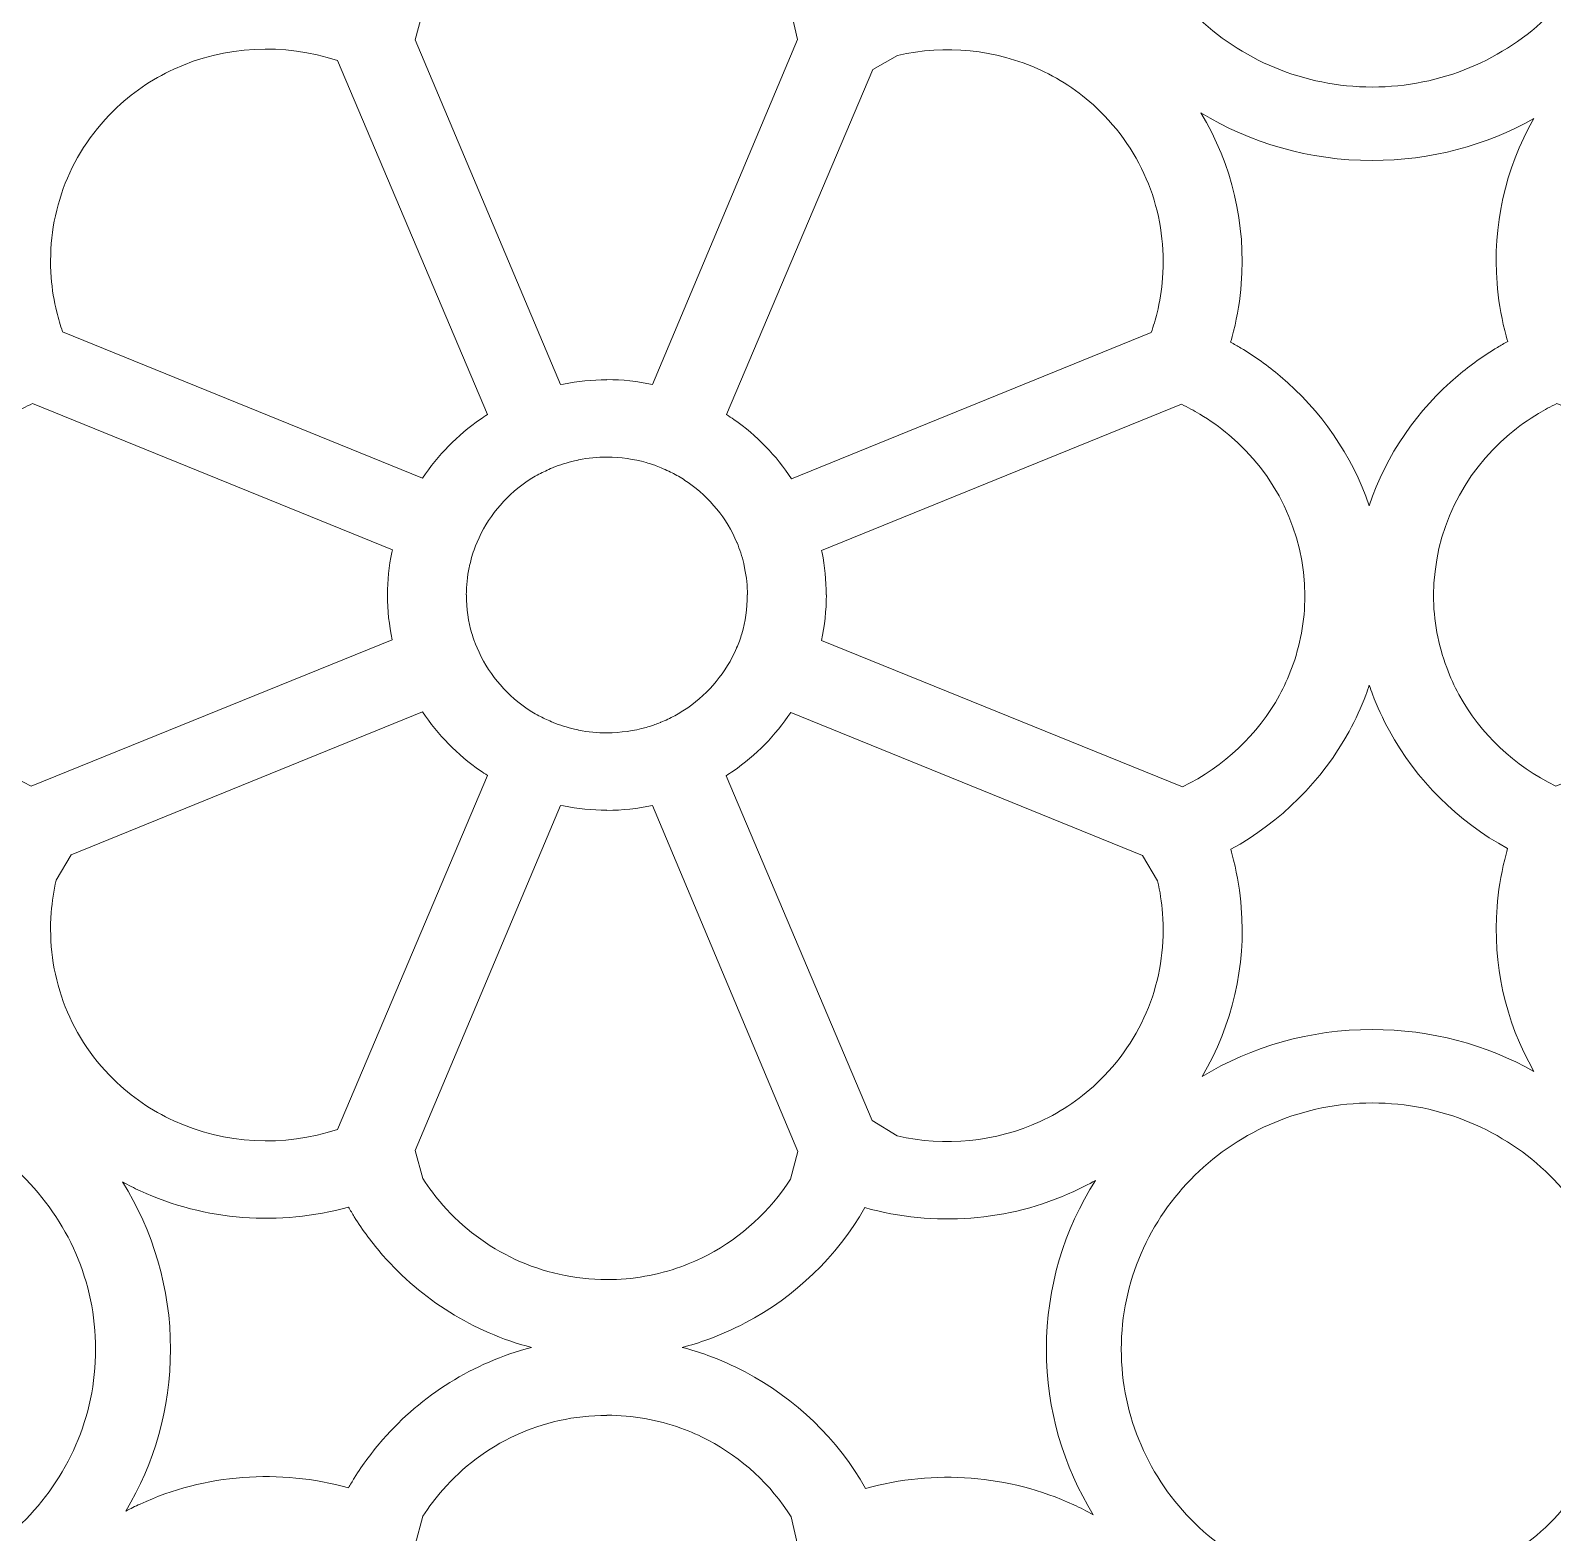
# Model space of a CAD drawing. Header units: millimetres. Extents: x -1200 to 1200, y -590 to 590.
# Drawn here: x 48.3 to 446.9, y -245.5 to 147.8 of the extents above; entities that cross this region are included whole.
import ezdxf

# ---------------------------------------------------------------- set-up
doc = ezdxf.new("R2010")
doc.units = ezdxf.units.MM
doc.header["$MEASUREMENT"] = 0
doc.layers.add('Layer 1', color=7, linetype='Continuous')

msp = doc.modelspace()

# ---------------------------------------------------------------- linework, layer by layer
at = {"layer": 'Layer 1', "color": 250, "lineweight": 20}
for points, knots in [([(65.3679, 197.4374), (65.3679, 197.4374), (65.3679, 197.4398), (65.3679, 197.4398), (65.3679, 197.4398), (65.4062, 197.4398), (65.4062, 197.4398), (65.4058, 215.2064), (58.037, 231.3192), (46.1269, 243.004), (34.2178, 254.6881), (17.7963, 261.9169), (-0.3109, 261.9179), (-0.3109, 261.9179), (-0.3109, 261.8803), (-0.3109, 261.8803), (-0.3109, 261.8803), (-0.3161, 261.8803), (-0.3161, 261.8803), (-0.3161, 261.8803), (-0.3185, 261.8803), (-0.3185, 261.8803), (-0.3185, 261.8803), (-0.3185, 261.9179), (-0.3185, 261.9179), (-18.4271, 261.9176), (-34.8506, 254.6881), (-46.7604, 243.0026), (-58.6692, 231.3182), (-66.0374, 215.2071), (-66.0384, 197.4425), (-66.0384, 197.4425), (-66, 197.4425), (-66, 197.4425), (-66, 197.4425), (-66, 197.4374), (-66, 197.4374), (-66, 197.4374), (-66, 197.435), (-66, 197.435), (-66, 197.435), (-66.0384, 197.435), (-66.0384, 197.435), (-66.0381, 179.6687), (-58.6692, 163.5558), (-46.7587, 151.871), (-34.8496, 140.1874), (-18.4281, 132.9585), (-0.3213, 132.9575), (-0.3213, 132.9575), (-0.3213, 132.9951), (-0.3213, 132.9951), (-0.3213, 132.9951), (-0.3161, 132.9951), (-0.3161, 132.9951), (-0.3161, 132.9951), (-0.3137, 132.9951), (-0.3137, 132.9951), (-0.3137, 132.9951), (-0.3137, 132.9575), (-0.3137, 132.9575), (17.7952, 132.9578), (34.2185, 140.1874), (46.1286, 151.8724), (58.0377, 163.5568), (65.4051, 179.6676), (65.4062, 197.4322), (65.4062, 197.4322), (65.3679, 197.4322), (65.3679, 197.4322), (65.3679, 197.4322), (65.3679, 197.4374), (65.3679, 197.4374)], [0, 0, 0, 0, 0.04166667, 0.04166667, 0.04166667, 0.08333333, 0.08333333, 0.08333333, 0.125, 0.125, 0.125, 0.16666667, 0.16666667, 0.16666667, 0.20833333, 0.20833333, 0.20833333, 0.25, 0.25, 0.25, 0.29166667, 0.29166667, 0.29166667, 0.33333333, 0.33333333, 0.33333333, 0.375, 0.375, 0.375, 0.41666667, 0.41666667, 0.41666667, 0.45833333, 0.45833333, 0.45833333, 0.5, 0.5, 0.5, 0.54166667, 0.54166667, 0.54166667, 0.58333333, 0.58333333, 0.58333333, 0.625, 0.625, 0.625, 0.66666667, 0.66666667, 0.66666667, 0.70833333, 0.70833333, 0.70833333, 0.75, 0.75, 0.75, 0.79166667, 0.79166667, 0.79166667, 0.83333333, 0.83333333, 0.83333333, 0.875, 0.875, 0.875, 0.91666667, 0.91666667, 0.91666667, 0.95833333, 0.95833333, 0.95833333, 1, 1, 1, 1]), ([(465.3695, 197.4374), (465.3695, 197.4374), (465.3695, 197.4398), (465.3695, 197.4398), (465.3695, 197.4398), (465.4078, 197.4398), (465.4078, 197.4398), (465.4075, 215.2064), (458.0387, 231.3192), (446.1285, 243.004), (434.2194, 254.6881), (417.7979, 261.9169), (399.6908, 261.9179), (399.6908, 261.9179), (399.6908, 261.8803), (399.6908, 261.8803), (399.6908, 261.8803), (399.6855, 261.8803), (399.6855, 261.8803), (399.6855, 261.8803), (399.6831, 261.8803), (399.6831, 261.8803), (399.6831, 261.8803), (399.6831, 261.9179), (399.6831, 261.9179), (381.5746, 261.9176), (365.151, 254.6881), (353.2412, 243.0026), (341.3324, 231.3182), (333.9643, 215.2071), (333.9633, 197.4425), (333.9633, 197.4425), (334.0016, 197.4425), (334.0016, 197.4425), (334.0016, 197.4425), (334.0016, 197.4374), (334.0016, 197.4374), (334.0016, 197.4374), (334.0016, 197.435), (334.0016, 197.435), (334.0016, 197.435), (333.9633, 197.435), (333.9633, 197.435), (333.9636, 179.6687), (341.3324, 163.5558), (353.2429, 151.871), (365.1521, 140.1874), (381.5736, 132.9585), (399.6803, 132.9575), (399.6803, 132.9575), (399.6803, 132.9951), (399.6803, 132.9951), (399.6803, 132.9951), (399.6855, 132.9951), (399.6855, 132.9951), (399.6855, 132.9951), (399.688, 132.9951), (399.688, 132.9951), (399.688, 132.9951), (399.688, 132.9575), (399.688, 132.9575), (417.7968, 132.9578), (434.2201, 140.1874), (446.1303, 151.8724), (458.0394, 163.5568), (465.4068, 179.6676), (465.4078, 197.4322), (465.4078, 197.4322), (465.3695, 197.4322), (465.3695, 197.4322), (465.3695, 197.4322), (465.3695, 197.4374), (465.3695, 197.4374)], [0, 0, 0, 0, 0.04166667, 0.04166667, 0.04166667, 0.08333333, 0.08333333, 0.08333333, 0.125, 0.125, 0.125, 0.16666667, 0.16666667, 0.16666667, 0.20833333, 0.20833333, 0.20833333, 0.25, 0.25, 0.25, 0.29166667, 0.29166667, 0.29166667, 0.33333333, 0.33333333, 0.33333333, 0.375, 0.375, 0.375, 0.41666667, 0.41666667, 0.41666667, 0.45833333, 0.45833333, 0.45833333, 0.5, 0.5, 0.5, 0.54166667, 0.54166667, 0.54166667, 0.58333333, 0.58333333, 0.58333333, 0.625, 0.625, 0.625, 0.66666667, 0.66666667, 0.66666667, 0.70833333, 0.70833333, 0.70833333, 0.75, 0.75, 0.75, 0.79166667, 0.79166667, 0.79166667, 0.83333333, 0.83333333, 0.83333333, 0.875, 0.875, 0.875, 0.91666667, 0.91666667, 0.91666667, 0.95833333, 0.95833333, 0.95833333, 1, 1, 1, 1]), ([(249.2026, 145.3803), (249.2026, 145.3803), (247.5215, 152.5979), (247.5215, 152.5979), (242.1756, 161.0682), (234.6648, 168.0308), (225.7677, 172.7046), (223.577, 173.8554), (221.1935, 174.8997), (218.6291, 175.825), (212.5486, 178.0177), (206.0332, 179.2146), (199.2887, 179.2149), (199.2887, 179.2149), (199.2887, 179.1752), (199.2887, 179.1752), (199.2887, 179.1752), (199.2824, 179.1752), (199.2824, 179.1752), (182.1456, 179.1752), (166.7809, 171.6329), (156.3352, 159.7001), (154.4278, 157.5215), (152.6822, 155.1964), (151.1193, 152.747), (151.1193, 152.747), (149.0919, 145.2875), (149.0919, 145.2875), (149.0919, 145.2875), (187.1651, 55.0432), (187.1651, 55.0432), (187.1651, 55.0432), (187.909, 55.1907), (187.909, 55.1907), (191.5833, 55.9171), (195.3814, 56.2997), (199.2667, 56.3007), (199.2667, 56.3007), (199.2667, 56.3401), (199.2667, 56.3401), (199.2667, 56.3401), (199.2779, 56.3401), (199.2779, 56.3401), (203.3351, 56.3401), (207.3411, 55.9038), (211.248, 55.0792), (211.248, 55.0792), (249.2026, 145.3803), (249.2026, 145.3803)], [0, 0, 0, 0, 0.0625, 0.0625, 0.0625, 0.125, 0.125, 0.125, 0.1875, 0.1875, 0.1875, 0.25, 0.25, 0.25, 0.3125, 0.3125, 0.3125, 0.375, 0.375, 0.375, 0.4375, 0.4375, 0.4375, 0.5, 0.5, 0.5, 0.5625, 0.5625, 0.5625, 0.625, 0.625, 0.625, 0.6875, 0.6875, 0.6875, 0.75, 0.75, 0.75, 0.8125, 0.8125, 0.8125, 0.875, 0.875, 0.875, 0.9375, 0.9375, 0.9375, 1, 1, 1, 1]), ([(56.7455, 68.8806), (56.7455, 68.8806), (151.0266, 30.537), (151.0266, 30.537), (155.012, 36.5587), (160.1528, 41.8005), (166.1457, 45.9622), (166.7701, 46.396), (167.3895, 46.8108), (168.0078, 47.2084), (168.0078, 47.2084), (128.7095, 139.8828), (128.7095, 139.8828), (114.6564, 144.5406), (99.2359, 143.7963), (85.8511, 137.6173), (82.9278, 136.267), (80.1564, 134.7039), (77.5773, 132.9311), (74.9957, 131.1566), (72.4901, 129.0949), (70.0913, 126.7445), (70.0913, 126.7445), (70.1115, 126.7247), (70.1115, 126.7247), (70.1115, 126.7247), (70.1017, 126.7154), (70.1017, 126.7154), (57.9952, 114.8384), (52.5729, 98.8346), (53.7869, 83.1242), (54.03, 79.9761), (54.5117, 76.9228), (55.2308, 74.002), (55.6564, 72.272), (56.1607, 70.5624), (56.7455, 68.8806)], [0, 0, 0, 0, 0.08333333, 0.08333333, 0.08333333, 0.16666667, 0.16666667, 0.16666667, 0.25, 0.25, 0.25, 0.33333333, 0.33333333, 0.33333333, 0.41666667, 0.41666667, 0.41666667, 0.5, 0.5, 0.5, 0.58333333, 0.58333333, 0.58333333, 0.66666667, 0.66666667, 0.66666667, 0.75, 0.75, 0.75, 0.83333333, 0.83333333, 0.83333333, 0.91666667, 0.91666667, 0.91666667, 1, 1, 1, 1]), ([(247.6181, 30.3896), (247.6181, 30.3896), (341.8081, 68.6955), (341.8081, 68.6955), (342.393, 70.3773), (342.8995, 72.0879), (343.3253, 73.8183), (344.0444, 76.7391), (344.5261, 79.792), (344.7692, 82.9404), (345.9833, 98.6509), (340.5609, 114.6546), (328.4544, 126.5317), (328.4544, 126.5317), (328.4447, 126.5409), (328.4447, 126.5409), (328.4447, 126.5409), (328.4649, 126.5607), (328.4649, 126.5607), (326.066, 128.9115), (323.5608, 130.9731), (320.9789, 132.7473), (318.4001, 134.5205), (315.6284, 136.0836), (312.705, 137.4332), (301.0602, 142.8095), (287.8729, 144.0711), (275.3866, 141.2409), (275.3866, 141.2409), (268.919, 137.5098), (268.919, 137.5098), (268.919, 137.5098), (230.6163, 47.1841), (230.6163, 47.1841), (231.2674, 46.768), (231.9071, 46.3427), (232.5321, 45.9064), (238.5107, 41.7359), (243.6401, 36.4626), (247.6181, 30.3896)], [0, 0, 0, 0, 0.07692308, 0.07692308, 0.07692308, 0.15384615, 0.15384615, 0.15384615, 0.23076923, 0.23076923, 0.23076923, 0.30769231, 0.30769231, 0.30769231, 0.38461538, 0.38461538, 0.38461538, 0.46153846, 0.46153846, 0.46153846, 0.53846154, 0.53846154, 0.53846154, 0.61538462, 0.61538462, 0.61538462, 0.69230769, 0.69230769, 0.69230769, 0.76923077, 0.76923077, 0.76923077, 0.84615385, 0.84615385, 0.84615385, 0.92307692, 0.92307692, 0.92307692, 1, 1, 1, 1]), ([(354.7562, 126.2193), (363.0511, 112.5834), (366.59, 96.8983), (365.3951, 81.4324), (365.0806, 77.3629), (364.4102, 73.2225), (363.3849, 69.0565), (363.1449, 68.0816), (362.884, 67.1081), (362.6036, 66.1384), (363.4981, 65.6467), (364.3858, 65.1385), (365.2636, 64.6126), (368.9073, 62.4292), (372.3535, 59.9668), (375.5674, 57.2585), (386.2258, 48.2773), (394.3706, 36.5912), (398.8426, 23.3143), (403.3012, 36.6665), (411.4698, 48.4193), (422.1774, 57.4419), (425.3917, 60.1506), (428.8375, 62.6129), (432.4811, 64.7961), (433.359, 65.3219), (434.2452, 65.8298), (435.1398, 66.3215), (434.8594, 67.2919), (434.5996, 68.2654), (434.3596, 69.2406), (433.3342, 73.4066), (432.6638, 77.5467), (432.3493, 81.6162), (431.2046, 96.4339), (434.4039, 111.4518), (441.9688, 124.6767), (429.5114, 117.7045), (415.0803, 113.7191), (399.688, 113.7188), (399.688, 113.7188), (399.688, 113.6811), (399.688, 113.6811), (399.688, 113.6811), (399.6855, 113.6811), (399.6855, 113.6811), (399.6855, 113.6811), (399.6803, 113.6811), (399.6803, 113.6811), (399.6803, 113.6811), (399.6803, 113.7188), (399.6803, 113.7188), (383.1873, 113.7198), (367.7957, 118.2954), (354.7562, 126.2193)], [0, 0, 0, 0, 0.05555556, 0.05555556, 0.05555556, 0.11111111, 0.11111111, 0.11111111, 0.16666667, 0.16666667, 0.16666667, 0.22222222, 0.22222222, 0.22222222, 0.27777778, 0.27777778, 0.27777778, 0.33333333, 0.33333333, 0.33333333, 0.38888889, 0.38888889, 0.38888889, 0.44444444, 0.44444444, 0.44444444, 0.5, 0.5, 0.5, 0.55555556, 0.55555556, 0.55555556, 0.61111111, 0.61111111, 0.61111111, 0.66666667, 0.66666667, 0.66666667, 0.72222222, 0.72222222, 0.72222222, 0.77777778, 0.77777778, 0.77777778, 0.83333333, 0.83333333, 0.83333333, 0.88888889, 0.88888889, 0.88888889, 0.94444444, 0.94444444, 0.94444444, 1, 1, 1, 1]), ([(143.1164, 11.788), (143.1164, 11.788), (48.8511, 50.0693), (48.8511, 50.0693), (47.1896, 49.2758), (45.5883, 48.4176), (44.0506, 47.4965), (41.3518, 45.879), (38.7982, 44.0545), (36.4161, 42.0466), (24.2534, 31.7983), (16.5651, 16.7243), (16.5651, -0.0883), (16.5651, -0.0883), (16.5651, -0.0948), (16.5651, -0.0948), (16.5651, -0.0948), (16.525, -0.0948), (16.525, -0.0948), (16.5253, -6.7116), (17.745, -13.1045), (19.9806, -19.0694), (20.9233, -21.5858), (21.9881, -23.9238), (23.1607, -26.0731), (28.793, -36.3939), (37.6859, -44.8163), (48.5253, -50.0715), (48.5253, -50.0715), (143.0938, -11.8114), (143.0938, -11.8114), (142.2501, -7.9725), (141.8054, -4.0343), (141.8054, -0.0466), (141.8054, -0.0466), (141.8054, -0.0357), (141.8054, -0.0357), (141.8054, -0.0357), (141.8455, -0.0357), (141.8455, -0.0357), (141.8465, 3.7653), (142.2347, 7.4844), (142.972, 11.0828), (142.972, 11.0828), (143.1164, 11.788), (143.1164, 11.788)], [0, 0, 0, 0, 0.06666667, 0.06666667, 0.06666667, 0.13333333, 0.13333333, 0.13333333, 0.2, 0.2, 0.2, 0.26666667, 0.26666667, 0.26666667, 0.33333333, 0.33333333, 0.33333333, 0.4, 0.4, 0.4, 0.46666667, 0.46666667, 0.46666667, 0.53333333, 0.53333333, 0.53333333, 0.6, 0.6, 0.6, 0.66666667, 0.66666667, 0.66666667, 0.73333333, 0.73333333, 0.73333333, 0.8, 0.8, 0.8, 0.86666667, 0.86666667, 0.86666667, 0.93333333, 0.93333333, 0.93333333, 1, 1, 1, 1]), ([(349.7043, 49.8856), (349.7043, 49.8856), (255.4983, 11.6286), (255.4983, 11.6286), (255.5746, 11.2994), (255.6235, 11.0896), (255.642, 10.9976), (255.642, 10.9976), (255.642, 10.9579), (255.642, 10.9579), (256.3413, 7.5108), (256.7096, 3.8364), (256.7106, -0.0357), (256.7106, -0.0357), (256.7507, -0.0357), (256.7507, -0.0357), (256.7507, -0.0357), (256.7507, -0.0466), (256.7507, -0.0466), (256.7507, -4.1076), (256.2952, -8.1025), (255.4334, -11.9825), (255.4334, -11.9825), (350.0304, -50.2546), (350.0304, -50.2546), (360.8691, -44.9997), (369.7628, -36.5776), (375.3955, -26.2572), (376.568, -24.1079), (377.6328, -21.7695), (378.5755, -19.2535), (380.8112, -13.2882), (382.0308, -6.8957), (382.0311, -0.2783), (382.0311, -0.2783), (381.9911, -0.2783), (381.9911, -0.2783), (381.9911, -0.2783), (381.9911, -0.2724), (381.9911, -0.2724), (381.9911, 16.5405), (374.3027, 31.6149), (362.1404, 41.8632), (359.758, 43.8711), (357.2046, 45.6956), (354.5058, 47.3127), (352.9684, 48.2342), (351.3655, 49.0921), (349.7043, 49.8856)], [0, 0, 0, 0, 0.0625, 0.0625, 0.0625, 0.125, 0.125, 0.125, 0.1875, 0.1875, 0.1875, 0.25, 0.25, 0.25, 0.3125, 0.3125, 0.3125, 0.375, 0.375, 0.375, 0.4375, 0.4375, 0.4375, 0.5, 0.5, 0.5, 0.5625, 0.5625, 0.5625, 0.625, 0.625, 0.625, 0.6875, 0.6875, 0.6875, 0.75, 0.75, 0.75, 0.8125, 0.8125, 0.8125, 0.875, 0.875, 0.875, 0.9375, 0.9375, 0.9375, 1, 1, 1, 1]), ([(542.3047, 11.788), (542.3047, 11.788), (448.0394, 50.0693), (448.0394, 50.0693), (446.3778, 49.2758), (444.7767, 48.4176), (443.2389, 47.4965), (440.5402, 45.879), (437.9865, 44.0545), (435.6044, 42.0466), (423.4417, 31.7983), (415.7534, 16.7243), (415.7534, -0.0883), (415.7534, -0.0883), (415.7534, -0.0948), (415.7534, -0.0948), (415.7534, -0.0948), (415.7133, -0.0948), (415.7133, -0.0948), (415.7136, -6.7116), (416.9333, -13.1045), (419.1689, -19.0694), (420.1116, -21.5858), (421.1764, -23.9238), (422.349, -26.0731), (427.9813, -36.3939), (436.8742, -44.8163), (447.7137, -50.0715), (447.7137, -50.0715), (542.282, -11.8114), (542.282, -11.8114), (541.4384, -7.9725), (540.9937, -4.0343), (540.9937, -0.0466), (540.9937, -0.0466), (540.9937, -0.0357), (540.9937, -0.0357), (540.9937, -0.0357), (541.0338, -0.0357), (541.0338, -0.0357), (541.0349, 3.7653), (541.423, 7.4844), (542.1604, 11.0828), (542.1604, 11.0828), (542.3047, 11.788), (542.3047, 11.788)], [0, 0, 0, 0, 0.06666667, 0.06666667, 0.06666667, 0.13333333, 0.13333333, 0.13333333, 0.2, 0.2, 0.2, 0.26666667, 0.26666667, 0.26666667, 0.33333333, 0.33333333, 0.33333333, 0.4, 0.4, 0.4, 0.46666667, 0.46666667, 0.46666667, 0.53333333, 0.53333333, 0.53333333, 0.6, 0.6, 0.6, 0.66666667, 0.66666667, 0.66666667, 0.73333333, 0.73333333, 0.73333333, 0.8, 0.8, 0.8, 0.86666667, 0.86666667, 0.86666667, 0.93333333, 0.93333333, 0.93333333, 1, 1, 1, 1]), ([(164.5497, -12.0078), (164.6607, -12.3185), (164.774, -12.6231), (164.8895, -12.9208), (164.8895, -12.9208), (165.2822, -13.8498), (165.2822, -13.8498), (167.9757, -20.2225), (172.4326, -25.658), (178.0364, -29.5496), (179.045, -30.2501), (180.1939, -30.9519), (181.477, -31.6503), (182.4804, -32.1964), (183.5835, -32.7247), (184.7847, -33.2277), (184.7847, -33.2277), (184.8228, -33.2431), (184.8228, -33.2431), (184.8228, -33.2431), (184.8646, -33.2602), (184.8646, -33.2602), (184.8646, -33.2602), (185.1847, -33.3906), (185.1847, -33.3906), (186.9795, -34.1218), (188.8601, -34.7199), (190.8108, -35.1699), (191.7744, -35.3923), (191.7518, -35.4047), (191.9534, -35.4444), (194.3138, -35.9111), (196.7601, -36.1571), (199.2667, -36.1574), (199.2667, -36.1574), (199.2667, -36.1178), (199.2667, -36.1178), (199.2667, -36.1178), (199.2779, -36.1178), (199.2779, -36.1178), (202.9375, -36.1178), (206.3869, -35.6302), (209.5677, -34.723), (210.1278, -34.5632), (210.7566, -34.363), (211.4524, -34.1242), (211.9568, -33.9508), (212.4422, -33.7725), (212.9103, -33.5904), (212.9103, -33.5904), (213.303, -33.4251), (213.303, -33.4251), (213.303, -33.4251), (213.3082, -33.4231), (213.3082, -33.4231), (213.3082, -33.4231), (213.3888, -33.3834), (213.3888, -33.3834), (214.6325, -32.876), (215.8539, -32.2963), (217.0456, -31.6506), (218.2119, -31.019), (219.3455, -30.3216), (220.4399, -29.565), (226.0645, -25.6765), (230.5246, -20.2906), (233.2087, -14.0068), (233.2087, -14.0068), (233.2463, -13.9192), (233.2463, -13.9192), (233.2463, -13.9192), (233.2453, -13.9189), (233.2453, -13.9189), (233.5, -13.3194), (233.7381, -12.7144), (233.9575, -12.1064), (234.2132, -11.3984), (234.4231, -10.7729), (234.5839, -10.2357), (235.5336, -7.065), (236.0442, -3.648), (236.0442, -0.0466), (236.0442, -0.0466), (236.0442, -0.0357), (236.0442, -0.0357), (236.0442, -0.0357), (236.0847, -0.0357), (236.0847, -0.0357), (236.0843, 2.2734), (235.8298, 4.6399), (235.3466, 7.0314), (235.3466, 7.0314), (235.3394, 7.0297), (235.3394, 7.0297), (235.3394, 7.0297), (235.1081, 8.1739), (235.1081, 8.1739), (234.6554, 10.086), (234.0639, 11.905), (233.3486, 13.6177), (233.3486, 13.6177), (233.3214, 13.6834), (233.3214, 13.6834), (230.6585, 20.026), (226.1981, 25.4677), (220.5609, 29.4007), (219.4417, 30.1815), (218.304, 30.8895), (217.1548, 31.5174), (216.1326, 32.0758), (214.9077, 32.6507), (213.4819, 33.2372), (213.4819, 33.2372), (213.4909, 33.2577), (213.4909, 33.2577), (213.4909, 33.2577), (212.165, 33.7778), (212.165, 33.7778), (211.9313, 33.8634), (211.6945, 33.9482), (211.4527, 34.0314), (210.757, 34.2702), (210.1282, 34.4704), (209.568, 34.6302), (206.3869, 35.5373), (202.9375, 36.0249), (199.2779, 36.0249), (199.2779, 36.0249), (199.2667, 36.0249), (199.2667, 36.0249), (199.2667, 36.0249), (199.2667, 36.0646), (199.2667, 36.0646), (196.7605, 36.0643), (194.3145, 35.8182), (191.9534, 35.3511), (191.7357, 35.3084), (191.7814, 35.3009), (190.8108, 35.0771), (188.8605, 34.6275), (186.9795, 34.0286), (185.1844, 33.2974), (185.1844, 33.2974), (185.0191, 33.23), (185.0191, 33.23), (183.7266, 32.6976), (182.5449, 32.1385), (181.4763, 31.5571), (180.1935, 30.859), (179.0447, 30.1569), (178.0361, 29.4564), (172.4326, 25.5648), (167.9761, 20.1297), (165.2822, 13.7566), (165.2822, 13.7566), (164.9013, 12.856), (164.9013, 12.856), (164.3391, 11.4027), (163.8606, 9.8598), (163.4714, 8.2324), (163.2419, 7.2733), (163.2353, 7.3188), (163.1934, 7.1152), (162.7211, 4.8086), (162.4718, 2.4168), (162.4714, -0.0357), (162.4714, -0.0357), (162.5119, -0.0357), (162.5119, -0.0357), (162.5119, -0.0357), (162.5119, -0.0466), (162.5119, -0.0466), (162.5119, -3.6409), (163.0106, -7.0301), (163.938, -10.1563), (164.1009, -10.7058), (164.306, -11.3252), (164.5497, -12.0078)], [0, 0, 0, 0, 0.01694915, 0.01694915, 0.01694915, 0.03389831, 0.03389831, 0.03389831, 0.05084746, 0.05084746, 0.05084746, 0.06779661, 0.06779661, 0.06779661, 0.08474576, 0.08474576, 0.08474576, 0.10169492, 0.10169492, 0.10169492, 0.11864407, 0.11864407, 0.11864407, 0.13559322, 0.13559322, 0.13559322, 0.15254237, 0.15254237, 0.15254237, 0.16949153, 0.16949153, 0.16949153, 0.18644068, 0.18644068, 0.18644068, 0.20338983, 0.20338983, 0.20338983, 0.22033898, 0.22033898, 0.22033898, 0.23728814, 0.23728814, 0.23728814, 0.25423729, 0.25423729, 0.25423729, 0.27118644, 0.27118644, 0.27118644, 0.28813559, 0.28813559, 0.28813559, 0.30508475, 0.30508475, 0.30508475, 0.3220339, 0.3220339, 0.3220339, 0.33898305, 0.33898305, 0.33898305, 0.3559322, 0.3559322, 0.3559322, 0.37288136, 0.37288136, 0.37288136, 0.38983051, 0.38983051, 0.38983051, 0.40677966, 0.40677966, 0.40677966, 0.42372881, 0.42372881, 0.42372881, 0.44067797, 0.44067797, 0.44067797, 0.45762712, 0.45762712, 0.45762712, 0.47457627, 0.47457627, 0.47457627, 0.49152542, 0.49152542, 0.49152542, 0.50847458, 0.50847458, 0.50847458, 0.52542373, 0.52542373, 0.52542373, 0.54237288, 0.54237288, 0.54237288, 0.55932203, 0.55932203, 0.55932203, 0.57627119, 0.57627119, 0.57627119, 0.59322034, 0.59322034, 0.59322034, 0.61016949, 0.61016949, 0.61016949, 0.62711864, 0.62711864, 0.62711864, 0.6440678, 0.6440678, 0.6440678, 0.66101695, 0.66101695, 0.66101695, 0.6779661, 0.6779661, 0.6779661, 0.69491525, 0.69491525, 0.69491525, 0.71186441, 0.71186441, 0.71186441, 0.72881356, 0.72881356, 0.72881356, 0.74576271, 0.74576271, 0.74576271, 0.76271186, 0.76271186, 0.76271186, 0.77966102, 0.77966102, 0.77966102, 0.79661017, 0.79661017, 0.79661017, 0.81355932, 0.81355932, 0.81355932, 0.83050847, 0.83050847, 0.83050847, 0.84745763, 0.84745763, 0.84745763, 0.86440678, 0.86440678, 0.86440678, 0.88135593, 0.88135593, 0.88135593, 0.89830508, 0.89830508, 0.89830508, 0.91525424, 0.91525424, 0.91525424, 0.93220339, 0.93220339, 0.93220339, 0.94915254, 0.94915254, 0.94915254, 0.96610169, 0.96610169, 0.96610169, 0.98305085, 0.98305085, 0.98305085, 1, 1, 1, 1]), ([(398.904, -23.6484), (398.6145, -24.5189), (398.3083, -25.3812), (397.9877, -26.2366), (396.7914, -29.4285), (395.32, -32.6176), (393.5939, -35.7797), (386.5344, -48.7161), (375.7432, -59.4499), (362.6144, -66.6391), (362.8906, -67.5962), (363.1484, -68.5553), (363.3849, -69.5172), (364.4102, -73.6832), (365.0806, -77.8233), (365.3951, -81.8931), (366.5733, -97.1423), (363.1487, -112.6054), (355.1022, -126.1061), (368.0685, -118.3102), (383.3348, -113.813), (399.6831, -113.8126), (399.6831, -113.8126), (399.6831, -113.775), (399.6831, -113.775), (399.6831, -113.775), (399.6855, -113.775), (399.6855, -113.775), (399.6855, -113.775), (399.6908, -113.775), (399.6908, -113.775), (399.6908, -113.775), (399.6908, -113.8126), (399.6908, -113.8126), (415.0991, -113.8136), (429.5448, -117.809), (442.0109, -124.7952), (434.4185, -111.5556), (431.205, -96.5271), (432.3493, -81.7104), (432.6632, -77.6412), (433.3338, -73.5012), (434.3589, -69.3345), (434.5954, -68.3719), (434.851, -67.4128), (435.1272, -66.455), (421.9995, -59.2655), (411.21, -48.532), (404.1505, -35.5963), (402.4244, -32.4335), (400.953, -29.2448), (399.7567, -26.0525), (399.4589, -25.2574), (399.1749, -24.4563), (398.904, -23.6484)], [0, 0, 0, 0, 0.05555556, 0.05555556, 0.05555556, 0.11111111, 0.11111111, 0.11111111, 0.16666667, 0.16666667, 0.16666667, 0.22222222, 0.22222222, 0.22222222, 0.27777778, 0.27777778, 0.27777778, 0.33333333, 0.33333333, 0.33333333, 0.38888889, 0.38888889, 0.38888889, 0.44444444, 0.44444444, 0.44444444, 0.5, 0.5, 0.5, 0.55555556, 0.55555556, 0.55555556, 0.61111111, 0.61111111, 0.61111111, 0.66666667, 0.66666667, 0.66666667, 0.72222222, 0.72222222, 0.72222222, 0.77777778, 0.77777778, 0.77777778, 0.83333333, 0.83333333, 0.83333333, 0.88888889, 0.88888889, 0.88888889, 0.94444444, 0.94444444, 0.94444444, 1, 1, 1, 1]), ([(59.0335, -68.0431), (59.0335, -68.0431), (55.0854, -74.6974), (55.0854, -74.6974), (54.4464, -77.4355), (54.0136, -80.2849), (53.7869, -83.2187), (52.5718, -98.9521), (57.9791, -114.9565), (70.0616, -126.8079), (70.0616, -126.8079), (70.1017, -126.8079), (70.1017, -126.8079), (70.1017, -126.8079), (70.1115, -126.8175), (70.1115, -126.8175), (70.1115, -126.8175), (70.0913, -126.8374), (70.0913, -126.8374), (72.4904, -129.1881), (74.9957, -131.2504), (77.5773, -133.0246), (80.1568, -134.7981), (82.9278, -136.3616), (85.8508, -137.7108), (99.2359, -143.8909), (114.6575, -144.6344), (128.7108, -139.976), (128.7108, -139.976), (168.0078, -47.3033), (168.0078, -47.3033), (167.3898, -46.9056), (166.7701, -46.4892), (166.1461, -46.0553), (160.1525, -41.8934), (155.0109, -36.6533), (151.0255, -30.6309), (151.0255, -30.6309), (59.0335, -68.0431), (59.0335, -68.0431)], [0, 0, 0, 0, 0.07692308, 0.07692308, 0.07692308, 0.15384615, 0.15384615, 0.15384615, 0.23076923, 0.23076923, 0.23076923, 0.30769231, 0.30769231, 0.30769231, 0.38461538, 0.38461538, 0.38461538, 0.46153846, 0.46153846, 0.46153846, 0.53846154, 0.53846154, 0.53846154, 0.61538462, 0.61538462, 0.61538462, 0.69230769, 0.69230769, 0.69230769, 0.76923077, 0.76923077, 0.76923077, 0.84615385, 0.84615385, 0.84615385, 0.92307692, 0.92307692, 0.92307692, 1, 1, 1, 1]), ([(339.523, -68.2268), (339.523, -68.2268), (247.4389, -30.777), (247.4389, -30.777), (243.4385, -36.7987), (238.3028, -42.0214), (232.3302, -46.1508), (231.7292, -46.5665), (231.1178, -46.972), (230.4984, -47.3662), (230.4984, -47.3662), (268.7634, -137.603), (268.7634, -137.603), (268.7634, -137.603), (275.2471, -141.6725), (275.2471, -141.6725), (287.7742, -144.543), (301.017, -143.2903), (312.705, -137.8938), (315.6284, -136.5443), (318.4001, -134.9812), (320.9789, -133.208), (323.5608, -131.4338), (326.066, -129.3722), (328.4649, -127.0214), (328.4649, -127.0214), (328.4447, -127.0016), (328.4447, -127.0016), (328.4447, -127.0016), (328.4544, -126.9924), (328.4544, -126.9924), (340.5609, -115.1153), (345.9833, -99.1119), (344.7692, -83.4011), (344.5425, -80.4683), (344.1086, -77.619), (343.4693, -74.8819), (343.4693, -74.8819), (339.523, -68.2268), (339.523, -68.2268)], [0, 0, 0, 0, 0.07692308, 0.07692308, 0.07692308, 0.15384615, 0.15384615, 0.15384615, 0.23076923, 0.23076923, 0.23076923, 0.30769231, 0.30769231, 0.30769231, 0.38461538, 0.38461538, 0.38461538, 0.46153846, 0.46153846, 0.46153846, 0.53846154, 0.53846154, 0.53846154, 0.61538462, 0.61538462, 0.61538462, 0.69230769, 0.69230769, 0.69230769, 0.76923077, 0.76923077, 0.76923077, 0.84615385, 0.84615385, 0.84615385, 0.92307692, 0.92307692, 0.92307692, 1, 1, 1, 1]), ([(247.337, -152.9822), (247.337, -152.9822), (249.315, -145.7414), (249.315, -145.7414), (249.315, -145.7414), (211.248, -55.173), (211.248, -55.173), (207.3411, -55.9984), (203.3355, -56.4329), (199.2779, -56.4329), (199.2779, -56.4329), (199.2667, -56.4329), (199.2667, -56.4329), (199.2667, -56.4329), (199.2667, -56.3936), (199.2667, -56.3936), (195.3818, -56.3926), (191.5833, -56.01), (187.909, -55.2839), (187.909, -55.2839), (187.1654, -55.1364), (187.1654, -55.1364), (187.1654, -55.1364), (149.0601, -145.4546), (149.0601, -145.4546), (149.0601, -145.4546), (151.1186, -152.8402), (151.1186, -152.8402), (152.6818, -155.2899), (154.4274, -157.6143), (156.3352, -159.7933), (166.7809, -171.7261), (182.1456, -179.2685), (199.2824, -179.2685), (199.2824, -179.2685), (199.2887, -179.2685), (199.2887, -179.2685), (199.2887, -179.2685), (199.2887, -179.3081), (199.2887, -179.3081), (206.0332, -179.3078), (212.5486, -178.1109), (218.6291, -175.9182), (221.1935, -174.9929), (223.5767, -173.9489), (225.7677, -172.7979), (234.5626, -168.1781), (242.0033, -161.3211), (247.337, -152.9822)], [0, 0, 0, 0, 0.0625, 0.0625, 0.0625, 0.125, 0.125, 0.125, 0.1875, 0.1875, 0.1875, 0.25, 0.25, 0.25, 0.3125, 0.3125, 0.3125, 0.375, 0.375, 0.375, 0.4375, 0.4375, 0.4375, 0.5, 0.5, 0.5, 0.5625, 0.5625, 0.5625, 0.625, 0.625, 0.625, 0.6875, 0.6875, 0.6875, 0.75, 0.75, 0.75, 0.8125, 0.8125, 0.8125, 0.875, 0.875, 0.875, 0.9375, 0.9375, 0.9375, 1, 1, 1, 1]), ([(65.3679, -197.5319), (65.3679, -197.5319), (65.3679, -197.5295), (65.3679, -197.5295), (65.3679, -197.5295), (65.4062, -197.5295), (65.4062, -197.5295), (65.4058, -179.7629), (58.037, -163.65), (46.1269, -151.9653), (34.2178, -140.2812), (17.7963, -133.0523), (-0.3109, -133.0513), (-0.3109, -133.0513), (-0.3109, -133.089), (-0.3109, -133.089), (-0.3109, -133.089), (-0.3161, -133.089), (-0.3161, -133.089), (-0.3161, -133.089), (-0.3185, -133.089), (-0.3185, -133.089), (-0.3185, -133.089), (-0.3185, -133.0513), (-0.3185, -133.0513), (-18.4271, -133.0516), (-34.8506, -140.2812), (-46.7604, -151.9667), (-58.6692, -163.651), (-66.0374, -179.7622), (-66.0384, -197.5268), (-66.0384, -197.5268), (-66, -197.5268), (-66, -197.5268), (-66, -197.5268), (-66, -197.5319), (-66, -197.5319), (-66, -197.5319), (-66, -197.5343), (-66, -197.5343), (-66, -197.5343), (-66.0384, -197.5343), (-66.0384, -197.5343), (-66.0381, -215.3006), (-58.6692, -231.4135), (-46.7587, -243.0982), (-34.8496, -254.7819), (-18.4281, -262.0108), (-0.3213, -262.0118), (-0.3213, -262.0118), (-0.3213, -261.9742), (-0.3213, -261.9742), (-0.3213, -261.9742), (-0.3161, -261.9742), (-0.3161, -261.9742), (-0.3161, -261.9742), (-0.3137, -261.9742), (-0.3137, -261.9742), (-0.3137, -261.9742), (-0.3137, -262.0118), (-0.3137, -262.0118), (17.7952, -262.0115), (34.2185, -254.7819), (46.1286, -243.0968), (58.0377, -231.4125), (65.4051, -215.3016), (65.4062, -197.537), (65.4062, -197.537), (65.3679, -197.537), (65.3679, -197.537), (65.3679, -197.537), (65.3679, -197.5319), (65.3679, -197.5319)], [0, 0, 0, 0, 0.04166667, 0.04166667, 0.04166667, 0.08333333, 0.08333333, 0.08333333, 0.125, 0.125, 0.125, 0.16666667, 0.16666667, 0.16666667, 0.20833333, 0.20833333, 0.20833333, 0.25, 0.25, 0.25, 0.29166667, 0.29166667, 0.29166667, 0.33333333, 0.33333333, 0.33333333, 0.375, 0.375, 0.375, 0.41666667, 0.41666667, 0.41666667, 0.45833333, 0.45833333, 0.45833333, 0.5, 0.5, 0.5, 0.54166667, 0.54166667, 0.54166667, 0.58333333, 0.58333333, 0.58333333, 0.625, 0.625, 0.625, 0.66666667, 0.66666667, 0.66666667, 0.70833333, 0.70833333, 0.70833333, 0.75, 0.75, 0.75, 0.79166667, 0.79166667, 0.79166667, 0.83333333, 0.83333333, 0.83333333, 0.875, 0.875, 0.875, 0.91666667, 0.91666667, 0.91666667, 0.95833333, 0.95833333, 0.95833333, 1, 1, 1, 1]), ([(465.3695, -197.5319), (465.3695, -197.5319), (465.3695, -197.5295), (465.3695, -197.5295), (465.3695, -197.5295), (465.4078, -197.5295), (465.4078, -197.5295), (465.4075, -179.7629), (458.0387, -163.65), (446.1285, -151.9653), (434.2194, -140.2812), (417.7979, -133.0523), (399.6908, -133.0513), (399.6908, -133.0513), (399.6908, -133.089), (399.6908, -133.089), (399.6908, -133.089), (399.6855, -133.089), (399.6855, -133.089), (399.6855, -133.089), (399.6831, -133.089), (399.6831, -133.089), (399.6831, -133.089), (399.6831, -133.0513), (399.6831, -133.0513), (381.5746, -133.0516), (365.151, -140.2812), (353.2412, -151.9667), (341.3324, -163.651), (333.9643, -179.7622), (333.9633, -197.5268), (333.9633, -197.5268), (334.0016, -197.5268), (334.0016, -197.5268), (334.0016, -197.5268), (334.0016, -197.5319), (334.0016, -197.5319), (334.0016, -197.5319), (334.0016, -197.5343), (334.0016, -197.5343), (334.0016, -197.5343), (333.9633, -197.5343), (333.9633, -197.5343), (333.9636, -215.3006), (341.3324, -231.4135), (353.2429, -243.0982), (365.1521, -254.7819), (381.5736, -262.0108), (399.6803, -262.0118), (399.6803, -262.0118), (399.6803, -261.9742), (399.6803, -261.9742), (399.6803, -261.9742), (399.6855, -261.9742), (399.6855, -261.9742), (399.6855, -261.9742), (399.688, -261.9742), (399.688, -261.9742), (399.688, -261.9742), (399.688, -262.0118), (399.688, -262.0118), (417.7968, -262.0115), (434.2201, -254.7819), (446.1303, -243.0968), (458.0394, -231.4125), (465.4068, -215.3016), (465.4078, -197.537), (465.4078, -197.537), (465.3695, -197.537), (465.3695, -197.537), (465.3695, -197.537), (465.3695, -197.5319), (465.3695, -197.5319)], [0, 0, 0, 0, 0.04166667, 0.04166667, 0.04166667, 0.08333333, 0.08333333, 0.08333333, 0.125, 0.125, 0.125, 0.16666667, 0.16666667, 0.16666667, 0.20833333, 0.20833333, 0.20833333, 0.25, 0.25, 0.25, 0.29166667, 0.29166667, 0.29166667, 0.33333333, 0.33333333, 0.33333333, 0.375, 0.375, 0.375, 0.41666667, 0.41666667, 0.41666667, 0.45833333, 0.45833333, 0.45833333, 0.5, 0.5, 0.5, 0.54166667, 0.54166667, 0.54166667, 0.58333333, 0.58333333, 0.58333333, 0.625, 0.625, 0.625, 0.66666667, 0.66666667, 0.66666667, 0.70833333, 0.70833333, 0.70833333, 0.75, 0.75, 0.75, 0.79166667, 0.79166667, 0.79166667, 0.83333333, 0.83333333, 0.83333333, 0.875, 0.875, 0.875, 0.91666667, 0.91666667, 0.91666667, 0.95833333, 0.95833333, 0.95833333, 1, 1, 1, 1]), ([(73.3156, -239.9135), (74.5471, -239.259), (75.7884, -238.6441), (77.0349, -238.0685), (94.0999, -230.1902), (113.5585, -228.7824), (131.6206, -233.8094), (132.1127, -232.9495), (132.6223, -232.0968), (133.1475, -231.253), (135.373, -227.6783), (137.8828, -224.2972), (140.6436, -221.144), (150.7531, -209.5951), (164.2237, -201.0574), (179.5287, -197.056), (164.2237, -193.0545), (150.7531, -184.5151), (140.6436, -172.9662), (137.8828, -169.813), (135.373, -166.4319), (133.1475, -162.8572), (132.6223, -162.0133), (132.1124, -161.162), (131.6206, -160.3021), (113.5585, -165.3294), (94.0992, -163.921), (77.0346, -156.0424), (75.4933, -155.331), (73.9615, -154.5597), (72.4441, -153.7271), (80.4152, -166.4627), (85.0151, -181.4625), (85.0154, -197.5295), (85.0154, -197.5295), (85.0538, -197.5295), (85.0538, -197.5295), (85.0538, -197.5295), (85.0538, -197.5319), (85.0538, -197.5319), (85.0538, -197.5319), (85.0538, -197.537), (85.0538, -197.537), (85.0538, -197.537), (85.0154, -197.537), (85.0154, -197.537), (85.0144, -213.0083), (80.7489, -227.4904), (73.3156, -239.9135)], [0, 0, 0, 0, 0.0625, 0.0625, 0.0625, 0.125, 0.125, 0.125, 0.1875, 0.1875, 0.1875, 0.25, 0.25, 0.25, 0.3125, 0.3125, 0.3125, 0.375, 0.375, 0.375, 0.4375, 0.4375, 0.4375, 0.5, 0.5, 0.5, 0.5625, 0.5625, 0.5625, 0.625, 0.625, 0.625, 0.6875, 0.6875, 0.6875, 0.75, 0.75, 0.75, 0.8125, 0.8125, 0.8125, 0.875, 0.875, 0.875, 0.9375, 0.9375, 0.9375, 1, 1, 1, 1]), ([(327.1856, -153.3094), (325.3166, -154.3739), (323.4266, -155.3457), (321.5212, -156.2254), (304.4196, -164.1212), (284.9111, -165.52), (266.8159, -160.4537), (259.4886, -173.2471), (248.5933, -183.7609), (235.4736, -190.6528), (232.2506, -192.3462), (229.0001, -193.7899), (225.7468, -194.9635), (223.5391, -195.7598), (221.2804, -196.4592), (218.9778, -197.056), (221.2804, -197.6527), (223.5391, -198.3504), (225.7468, -199.1467), (229.0001, -200.3203), (232.2506, -201.764), (235.4736, -203.4574), (248.7018, -210.4064), (259.6689, -221.0396), (266.9965, -233.9761), (285.0413, -228.9696), (304.4768, -230.3828), (321.5212, -238.2523), (323.235, -239.0434), (324.9353, -239.9091), (326.6202, -240.8498), (318.8354, -228.2199), (314.3543, -213.3967), (314.354, -197.5343), (314.354, -197.5343), (314.3156, -197.5343), (314.3156, -197.5343), (314.3156, -197.5343), (314.3156, -197.5319), (314.3156, -197.5319), (314.3156, -197.5319), (314.3156, -197.5268), (314.3156, -197.5268), (314.3156, -197.5268), (314.354, -197.5268), (314.354, -197.5268), (314.355, -181.2849), (319.0533, -166.1329), (327.1856, -153.3094)], [0, 0, 0, 0, 0.0625, 0.0625, 0.0625, 0.125, 0.125, 0.125, 0.1875, 0.1875, 0.1875, 0.25, 0.25, 0.25, 0.3125, 0.3125, 0.3125, 0.375, 0.375, 0.375, 0.4375, 0.4375, 0.4375, 0.5, 0.5, 0.5, 0.5625, 0.5625, 0.5625, 0.625, 0.625, 0.625, 0.6875, 0.6875, 0.6875, 0.75, 0.75, 0.75, 0.8125, 0.8125, 0.8125, 0.875, 0.875, 0.875, 0.9375, 0.9375, 0.9375, 1, 1, 1, 1]), ([(249.2026, -248.6367), (249.2026, -248.6367), (247.5215, -241.4191), (247.5215, -241.4191), (242.1756, -232.9488), (234.6648, -225.9862), (225.7677, -221.3124), (223.577, -220.1616), (221.1935, -219.1173), (218.6291, -218.192), (212.5486, -215.9993), (206.0332, -214.8024), (199.2887, -214.802), (199.2887, -214.802), (199.2887, -214.8418), (199.2887, -214.8418), (199.2887, -214.8418), (199.2824, -214.8418), (199.2824, -214.8418), (182.1456, -214.8418), (166.7809, -222.3841), (156.3352, -234.3168), (154.4278, -236.4955), (152.6822, -238.8206), (151.1193, -241.27), (151.1193, -241.27), (149.0919, -248.7295), (149.0919, -248.7295), (149.0919, -248.7295), (187.1651, -338.9738), (187.1651, -338.9738), (187.1651, -338.9738), (187.909, -338.8263), (187.909, -338.8263), (191.5833, -338.0998), (195.3814, -337.7173), (199.2667, -337.7163), (199.2667, -337.7163), (199.2667, -337.6769), (199.2667, -337.6769), (199.2667, -337.6769), (199.2779, -337.6769), (199.2779, -337.6769), (203.3351, -337.6769), (207.3411, -338.1132), (211.248, -338.9378), (211.248, -338.9378), (249.2026, -248.6367), (249.2026, -248.6367)], [0, 0, 0, 0, 0.0625, 0.0625, 0.0625, 0.125, 0.125, 0.125, 0.1875, 0.1875, 0.1875, 0.25, 0.25, 0.25, 0.3125, 0.3125, 0.3125, 0.375, 0.375, 0.375, 0.4375, 0.4375, 0.4375, 0.5, 0.5, 0.5, 0.5625, 0.5625, 0.5625, 0.625, 0.625, 0.625, 0.6875, 0.6875, 0.6875, 0.75, 0.75, 0.75, 0.8125, 0.8125, 0.8125, 0.875, 0.875, 0.875, 0.9375, 0.9375, 0.9375, 1, 1, 1, 1])]:
    msp.add_open_spline(points, degree=3, knots=knots, dxfattribs=at)

doc.saveas('drawing.dxf')
